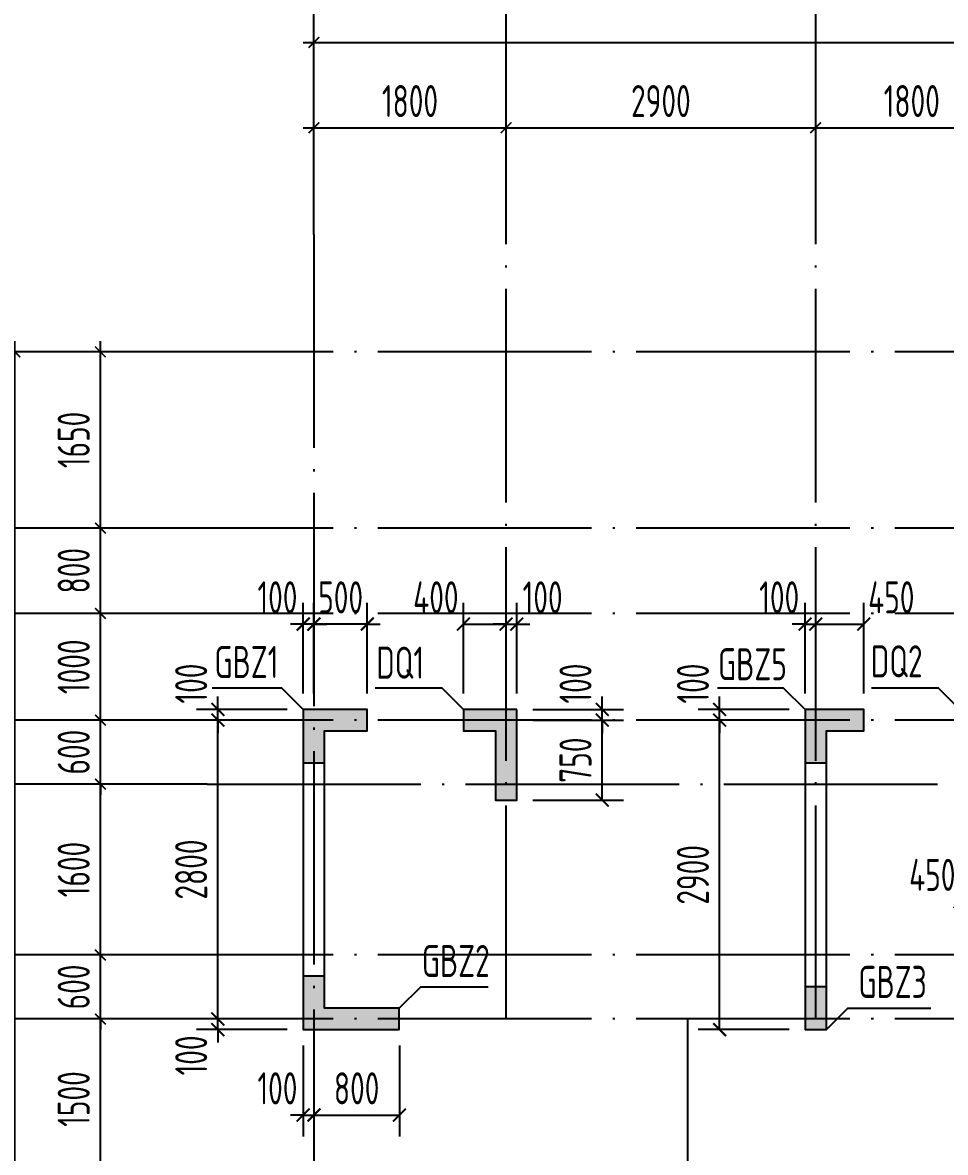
# Model space of a CAD drawing. Extents: x -461650 to 361314, y 245336 to 769729.
# Drawn here: x -128165 to -119521, y 507832 to 518417 of the extents above; entities that cross this region are included whole.
import ezdxf
from ezdxf.enums import TextEntityAlignment as Align

# ---------------------------------------------------------------- set-up
doc = ezdxf.new("R2010")
doc.units = 0
doc.header["$LTSCALE"] = 1000
doc.linetypes.add('DOTE', pattern=[2.42, 2, -0.2, 0.02, -0.2])
doc.layers.get('0').update_dxf_attribs({"linetype": 'CONTINUOUS'})
doc.layers.get('DEFPOINTS').update_dxf_attribs({"linetype": 'CONTINUOUS'})
for name, color, linetype in [('A-AXIS', 1, 'CONTINUOUS'), ('A-DOTE', 10, 'DOTE'), ('S-Q墙实线', 6, 'CONTINUOUS'), ('S-Q墙标注', 3, 'CONTINUOUS'), ('S-X详图填充', 252, 'CONTINUOUS'), ('S-X详图实线', 4, 'CONTINUOUS'), ('S-Y一般标注', 3, 'CONTINUOUS'), ('S-Z柱编号', 6, 'CONTINUOUS')]:
    doc.layers.add(name, color=color, linetype=linetype)
doc.styles.add('TSSD_DIMENSION', font='Tssdeng.shx', dxfattribs={"width": 0.7, "bigfont": 'tssdchn.shx'})
doc.styles.add('TSSD_REIN', font='tssdeng.shx', dxfattribs={"width": 0.7, "height": 300, "bigfont": 'tssdchn.shx'})
doc.styles.add('结构文字', font='zstxt.shx', dxfattribs={"width": 0.7, "bigfont": 'zshz.shx'})
doc.dimstyles.new('STRUCK', dxfattribs={"dimtxt": 400, "dimasz": 121, "dimexe": 200, "dimexo": 150, "dimgap": 115, "dimtad": 1, "dimdec": 0, "dimdsep": 46, "dimtxsty": '结构文字', "dimblk": 'ARCHTICK', "dimcen": 400, "dimclrd": 3, "dimclre": 3, "dimclrt": 7, "dimadec": 0, "dimazin": 0, "dimtfac": 1, "dimtdec": 0, "dimtix": 1, "dimtmove": 2, "dimatfit": 3, "dimldrblk": '_DIMX', "dimfxl": 0, "dimtolj": 1, "dimtzin": 0, "dimarcsym": 0})
doc.dimstyles.new('TSSD_100_100', dxfattribs={"dimtxt": 300, "dimasz": 100, "dimexe": 100, "dimexo": 250, "dimgap": 100, "dimtad": 1, "dimdec": 0, "dimzin": 0, "dimdsep": 46, "dimtxsty": 'TSSD_DIMENSION', "dimblk": 'ARCHTICK', "dimcen": 0, "dimdle": 100, "dimclrt": 7, "dimadec": 0, "dimazin": 0, "dimtfac": 1, "dimtdec": 0, "dimtix": 1, "dimtmove": 2, "dimatfit": 3, "dimldrblk": 'ARCHTICK', "dimfxl": 0, "dimtolj": 1, "dimtzin": 0, "dimarcsym": 0})

# ---------------------------------------------------------------- blocks, each defined once
blk = doc.blocks.new('_ArchTick')
at = {"color": 0, "linetype": 'ByBlock', "const_width": 0.15}
blk.add_lwpolyline([(-0.5, -0.5), (0.5, 0.5)], dxfattribs=at)
blk = doc.blocks.new('*D289')
at = {"layer": 'DEFPOINTS', "color": 0}
for p in [(6400, 19250), (4600, 18250), (6400, 18250)]:
    blk.add_point(p, dxfattribs=at)
at = {"layer": 'S-Y一般标注', "color": 0, "lineweight": -2}
for p, q in [((4600, 18500), (4600, 19350)), ((6400, 18500), (6400, 19350)), ((4500, 19250), (6500, 19250))]:
    blk.add_line(p, q, dxfattribs=at)
at = {"layer": 'S-Y一般标注', "color": 0, "lineweight": -2, "xscale": 100, "yscale": 100, "zscale": 100, "rotation": 180}
blk.add_blockref('_ArchTick', (4600, 19250), dxfattribs=at)
at = {"layer": 'S-Y一般标注', "color": 0, "lineweight": -2, "xscale": 100, "yscale": 100, "zscale": 100}
blk.add_blockref('_ArchTick', (6400, 19250), dxfattribs=at)
at = {"layer": 'S-Y一般标注', "color": 7, "insert": (5500, 19500), "char_height": 300, "attachment_point": 5, "style": 'TSSD_DIMENSION'}
blk.add_mtext('\\A1;1800', dxfattribs=at)
blk = doc.blocks.new('*D290')
at = {"layer": 'DEFPOINTS', "color": 0}
for p in [(9300, 19250), (6400, 18250), (9300, 18250)]:
    blk.add_point(p, dxfattribs=at)
at = {"layer": 'S-Y一般标注', "color": 0, "lineweight": -2}
for p, q in [((6400, 18500), (6400, 19350)), ((9300, 18500), (9300, 19350)), ((6300, 19250), (9400, 19250))]:
    blk.add_line(p, q, dxfattribs=at)
at = {"layer": 'S-Y一般标注', "color": 0, "lineweight": -2, "xscale": 100, "yscale": 100, "zscale": 100, "rotation": 180}
blk.add_blockref('_ArchTick', (6400, 19250), dxfattribs=at)
at = {"layer": 'S-Y一般标注', "color": 0, "lineweight": -2, "xscale": 100, "yscale": 100, "zscale": 100}
blk.add_blockref('_ArchTick', (9300, 19250), dxfattribs=at)
at = {"layer": 'S-Y一般标注', "color": 7, "insert": (7850, 19500), "char_height": 300, "attachment_point": 5, "style": 'TSSD_DIMENSION'}
blk.add_mtext('\\A1;2900', dxfattribs=at)
blk = doc.blocks.new('*D291')
at = {"layer": 'DEFPOINTS', "color": 0}
for p in [(11100, 19250), (9300, 18250), (11100, 18250)]:
    blk.add_point(p, dxfattribs=at)
at = {"layer": 'S-Y一般标注', "color": 0, "lineweight": -2}
for p, q in [((9300, 18500), (9300, 19350)), ((11100, 18500), (11100, 19350)), ((9200, 19250), (11200, 19250))]:
    blk.add_line(p, q, dxfattribs=at)
at = {"layer": 'S-Y一般标注', "color": 0, "lineweight": -2, "xscale": 100, "yscale": 100, "zscale": 100, "rotation": 180}
blk.add_blockref('_ArchTick', (9300, 19250), dxfattribs=at)
at = {"layer": 'S-Y一般标注', "color": 0, "lineweight": -2, "xscale": 100, "yscale": 100, "zscale": 100}
blk.add_blockref('_ArchTick', (11100, 19250), dxfattribs=at)
at = {"layer": 'S-Y一般标注', "color": 7, "insert": (10200, 19500), "char_height": 300, "attachment_point": 5, "style": 'TSSD_DIMENSION'}
blk.add_mtext('\\A1;1800', dxfattribs=at)
blk = doc.blocks.new('*D311')
at = {"layer": 'DEFPOINTS', "color": 0}
for p in [(54600, 20050), (4600, 18250), (54600, 18250)]:
    blk.add_point(p, dxfattribs=at)
at = {"layer": 'S-Y一般标注', "color": 0, "lineweight": -2}
for p, q in [((4600, 18500), (4600, 20150)), ((54600, 18500), (54600, 20150)), ((4500, 20050), (54700, 20050))]:
    blk.add_line(p, q, dxfattribs=at)
at = {"layer": 'S-Y一般标注', "color": 0, "lineweight": -2, "xscale": 100, "yscale": 100, "zscale": 100, "rotation": 180}
blk.add_blockref('_ArchTick', (4600, 20050), dxfattribs=at)
at = {"layer": 'S-Y一般标注', "color": 0, "lineweight": -2, "xscale": 100, "yscale": 100, "zscale": 100}
blk.add_blockref('_ArchTick', (54600, 20050), dxfattribs=at)
at = {"layer": 'S-Y一般标注', "color": 7, "insert": (29600, 20300), "char_height": 300, "attachment_point": 5, "style": 'TSSD_DIMENSION'}
blk.add_mtext('\\A1;50000', dxfattribs=at)
blk = doc.blocks.new('*D313')
at = {"layer": 'DEFPOINTS', "color": 0}
for p in [(2600, 10900), (3600, 10900), (3600, 9400)]:
    blk.add_point(p, dxfattribs=at)
at = {"layer": 'S-Y一般标注', "color": 0, "lineweight": -2}
for p, q in [((2600, 9300), (2600, 11000)), ((3350, 10900), (2500, 10900)), ((3350, 9400), (2500, 9400))]:
    blk.add_line(p, q, dxfattribs=at)
at = {"layer": 'S-Y一般标注', "color": 0, "lineweight": -2, "xscale": 100, "yscale": 100, "zscale": 100}
for p, rotation in [((2600, 10900), 90), ((2600, 9400), 270)]:
    blk.add_blockref('_ArchTick', p, dxfattribs=dict(at, rotation=rotation))
at = {"layer": 'S-Y一般标注', "color": 7, "insert": (2350, 10150), "char_height": 300, "attachment_point": 5, "rotation": 90, "style": 'TSSD_DIMENSION'}
blk.add_mtext('\\A1;1500', dxfattribs=at)
blk = doc.blocks.new('*D314')
at = {"layer": 'DEFPOINTS', "color": 0}
for p in [(2600, 11500), (3600, 11500), (3600, 10900)]:
    blk.add_point(p, dxfattribs=at)
at = {"layer": 'S-Y一般标注', "color": 0, "lineweight": -2}
for p, q in [((2600, 11500), (2600, 11600)), ((3350, 11500), (2500, 11500)), ((2600, 10900), (2600, 11500)), ((3350, 10900), (2500, 10900)), ((2600, 10900), (2600, 10800))]:
    blk.add_line(p, q, dxfattribs=at)
at = {"layer": 'S-Y一般标注', "color": 0, "lineweight": -2, "xscale": 100, "yscale": 100, "zscale": 100}
for p, rotation in [((2600, 11500), 270), ((2600, 10900), 90)]:
    blk.add_blockref('_ArchTick', p, dxfattribs=dict(at, rotation=rotation))
at = {"layer": 'S-Y一般标注', "color": 7, "insert": (2350, 11200), "char_height": 300, "attachment_point": 5, "rotation": 90, "style": 'TSSD_DIMENSION'}
blk.add_mtext('\\A1;600', dxfattribs=at)
blk = doc.blocks.new('*D315')
at = {"layer": 'DEFPOINTS', "color": 0}
for p in [(2600, 13100), (3600, 13100), (3600, 11500)]:
    blk.add_point(p, dxfattribs=at)
at = {"layer": 'S-Y一般标注', "color": 0, "lineweight": -2}
for p, q in [((2600, 11400), (2600, 13200)), ((3350, 13100), (2500, 13100)), ((3350, 11500), (2500, 11500))]:
    blk.add_line(p, q, dxfattribs=at)
at = {"layer": 'S-Y一般标注', "color": 0, "lineweight": -2, "xscale": 100, "yscale": 100, "zscale": 100}
for p, rotation in [((2600, 13100), 90), ((2600, 11500), 270)]:
    blk.add_blockref('_ArchTick', p, dxfattribs=dict(at, rotation=rotation))
at = {"layer": 'S-Y一般标注', "color": 7, "insert": (2350, 12300), "char_height": 300, "attachment_point": 5, "rotation": 90, "style": 'TSSD_DIMENSION'}
blk.add_mtext('\\A1;1600', dxfattribs=at)
blk = doc.blocks.new('*D316')
at = {"layer": 'DEFPOINTS', "color": 0}
for p in [(2600, 13700), (3600, 13700), (3600, 13100)]:
    blk.add_point(p, dxfattribs=at)
at = {"layer": 'S-Y一般标注', "color": 0, "lineweight": -2}
for p, q in [((2600, 13700), (2600, 13800)), ((3350, 13700), (2500, 13700)), ((2600, 13100), (2600, 13700)), ((3350, 13100), (2500, 13100)), ((2600, 13100), (2600, 13000))]:
    blk.add_line(p, q, dxfattribs=at)
at = {"layer": 'S-Y一般标注', "color": 0, "lineweight": -2, "xscale": 100, "yscale": 100, "zscale": 100}
for p, rotation in [((2600, 13700), 270), ((2600, 13100), 90)]:
    blk.add_blockref('_ArchTick', p, dxfattribs=dict(at, rotation=rotation))
at = {"layer": 'S-Y一般标注', "color": 7, "insert": (2350, 13400), "char_height": 300, "attachment_point": 5, "rotation": 90, "style": 'TSSD_DIMENSION'}
blk.add_mtext('\\A1;600', dxfattribs=at)
blk = doc.blocks.new('*D317')
at = {"layer": 'DEFPOINTS', "color": 0}
for p in [(2600, 14700), (3600, 14700), (3600, 13700)]:
    blk.add_point(p, dxfattribs=at)
at = {"layer": 'S-Y一般标注', "color": 0, "lineweight": -2}
for p, q in [((2600, 13600), (2600, 14800)), ((3350, 14700), (2500, 14700)), ((3350, 13700), (2500, 13700))]:
    blk.add_line(p, q, dxfattribs=at)
at = {"layer": 'S-Y一般标注', "color": 0, "lineweight": -2, "xscale": 100, "yscale": 100, "zscale": 100}
for p, rotation in [((2600, 14700), 90), ((2600, 13700), 270)]:
    blk.add_blockref('_ArchTick', p, dxfattribs=dict(at, rotation=rotation))
at = {"layer": 'S-Y一般标注', "color": 7, "insert": (2350, 14200), "char_height": 300, "attachment_point": 5, "rotation": 90, "style": 'TSSD_DIMENSION'}
blk.add_mtext('\\A1;1000', dxfattribs=at)
blk = doc.blocks.new('*D318')
at = {"layer": 'DEFPOINTS', "color": 0}
for p in [(1800, 17150), (3600, 17150), (3600, 4600)]:
    blk.add_point(p, dxfattribs=at)
at = {"layer": 'S-Y一般标注', "color": 0, "lineweight": -2}
for p, q in [((3350, 17150), (1700, 17150)), ((1800, 4500), (1800, 17250)), ((3350, 4600), (1700, 4600))]:
    blk.add_line(p, q, dxfattribs=at)
at = {"layer": 'S-Y一般标注', "color": 0, "lineweight": -2, "xscale": 100, "yscale": 100, "zscale": 100}
for p, rotation in [((1800, 17150), 90), ((1800, 4600), 270)]:
    blk.add_blockref('_ArchTick', p, dxfattribs=dict(at, rotation=rotation))
at = {"layer": 'S-Y一般标注', "color": 7, "insert": (1550, 10875), "char_height": 300, "attachment_point": 5, "rotation": 90, "style": 'TSSD_DIMENSION'}
blk.add_mtext('\\A1;12550', dxfattribs=at)
blk = doc.blocks.new('*D319')
at = {"layer": 'DEFPOINTS', "color": 0}
for p in [(2600, 15500), (3600, 15500), (3600, 14700)]:
    blk.add_point(p, dxfattribs=at)
at = {"layer": 'S-Y一般标注', "color": 0, "lineweight": -2}
for p, q in [((2600, 14600), (2600, 15600)), ((3350, 15500), (2500, 15500)), ((3350, 14700), (2500, 14700))]:
    blk.add_line(p, q, dxfattribs=at)
at = {"layer": 'S-Y一般标注', "color": 0, "lineweight": -2, "xscale": 100, "yscale": 100, "zscale": 100}
for p, rotation in [((2600, 15500), 90), ((2600, 14700), 270)]:
    blk.add_blockref('_ArchTick', p, dxfattribs=dict(at, rotation=rotation))
at = {"layer": 'S-Y一般标注', "color": 7, "insert": (2350, 15100), "char_height": 300, "attachment_point": 5, "rotation": 90, "style": 'TSSD_DIMENSION'}
blk.add_mtext('\\A1;800', dxfattribs=at)
blk = doc.blocks.new('*D350')
at = {"layer": 'DEFPOINTS', "color": 0}
for p in [(2600, 17150), (3600, 17150), (3600, 15500)]:
    blk.add_point(p, dxfattribs=at)
at = {"layer": 'S-Y一般标注', "color": 0, "lineweight": -2}
for p, q in [((3350, 17150), (2500, 17150)), ((2600, 15400), (2600, 17250)), ((3350, 15500), (2500, 15500))]:
    blk.add_line(p, q, dxfattribs=at)
at = {"layer": 'S-Y一般标注', "color": 0, "lineweight": -2, "xscale": 100, "yscale": 100, "zscale": 100}
for p, rotation in [((2600, 17150), 90), ((2600, 15500), 270)]:
    blk.add_blockref('_ArchTick', p, dxfattribs=dict(at, rotation=rotation))
at = {"layer": 'S-Y一般标注', "color": 7, "insert": (2350, 16325), "char_height": 300, "attachment_point": 5, "rotation": 90, "style": 'TSSD_DIMENSION'}
blk.add_mtext('\\A1;1650', dxfattribs=at)
blk = doc.blocks.new('*D2534')
at = {"layer": 'DEFPOINTS', "color": 0}
for p in [(-126336, 509082), (-125536, 509082), (-125536, 508982)]:
    blk.add_point(p, dxfattribs=at)
at = {"layer": 'S-Q墙标注', "color": 3, "lineweight": -2}
for p, q in [((-126336, 509082), (-126336, 509203)), ((-125686, 509082), (-126536, 509082)), ((-126336, 508982), (-126336, 509082)), ((-125686, 508982), (-126536, 508982)), ((-126336, 508982), (-126336, 508861))]:
    blk.add_line(p, q, dxfattribs=at)
at = {"layer": 'S-Q墙标注', "color": 3, "lineweight": -2, "xscale": 121, "yscale": 121, "zscale": 121}
for p, rotation in [((-126336, 509082), 270), ((-126336, 508982), 90)]:
    blk.add_blockref('_ArchTick', p, dxfattribs=dict(at, rotation=rotation))
at = {"layer": 'S-Q墙标注', "color": 7, "insert": (-126586, 508740), "char_height": 300, "attachment_point": 5, "rotation": 90, "style": 'TSSD_REIN'}
blk.add_mtext('\\A1;100', dxfattribs=at)
blk = doc.blocks.new('_DIMX')
blk.add_line((-150, 0), (150, 0))
at = {"const_width": 50}
blk.add_lwpolyline([(-70, -70), (70, 70)], dxfattribs=at)
blk = doc.blocks.new('*D2535')
at = {"layer": 'DEFPOINTS', "color": 0}
for p in [(-126336, 511882), (-125536, 511882), (-125536, 509082)]:
    blk.add_point(p, dxfattribs=at)
at = {"layer": 'S-Q墙标注', "color": 3, "lineweight": -2}
for p, q in [((-125686, 511882), (-126536, 511882)), ((-126336, 509082), (-126336, 511882)), ((-125686, 509082), (-126536, 509082))]:
    blk.add_line(p, q, dxfattribs=at)
at = {"layer": 'S-Q墙标注', "color": 3, "lineweight": -2, "xscale": 121, "yscale": 121, "zscale": 121}
for p, rotation in [((-126336, 511882), 90), ((-126336, 509082), 270)]:
    blk.add_blockref('_ArchTick', p, dxfattribs=dict(at, rotation=rotation))
at = {"layer": 'S-Q墙标注', "color": 7, "insert": (-126586, 510482), "char_height": 300, "attachment_point": 5, "rotation": 90, "style": 'TSSD_REIN'}
blk.add_mtext('\\A1;2800', dxfattribs=at)
blk = doc.blocks.new('*D2536')
at = {"layer": 'DEFPOINTS', "color": 0}
for p in [(-126336, 511982), (-125536, 511982), (-125536, 511882)]:
    blk.add_point(p, dxfattribs=at)
at = {"layer": 'S-Q墙标注', "color": 3, "lineweight": -2}
for p, q in [((-126336, 511982), (-126336, 512103)), ((-125686, 511982), (-126536, 511982)), ((-126336, 511882), (-126336, 511982)), ((-125686, 511882), (-126536, 511882)), ((-126336, 511882), (-126336, 511761))]:
    blk.add_line(p, q, dxfattribs=at)
at = {"layer": 'S-Q墙标注', "color": 3, "lineweight": -2, "xscale": 121, "yscale": 121, "zscale": 121}
for p, rotation in [((-126336, 511982), 270), ((-126336, 511882), 90)]:
    blk.add_blockref('_ArchTick', p, dxfattribs=dict(at, rotation=rotation))
at = {"layer": 'S-Q墙标注', "color": 7, "insert": (-126586, 512224), "char_height": 300, "attachment_point": 5, "rotation": 90, "style": 'TSSD_REIN'}
blk.add_mtext('\\A1;100', dxfattribs=at)
blk = doc.blocks.new('*D2537')
at = {"layer": 'DEFPOINTS', "color": 0}
for p in [(-125536, 508982), (-125436, 508982), (-125436, 508182)]:
    blk.add_point(p, dxfattribs=at)
at = {"layer": 'S-Q墙标注', "color": 3, "lineweight": -2}
for p, q in [((-125536, 508832), (-125536, 507982)), ((-125436, 508832), (-125436, 507982)), ((-125536, 508182), (-125657, 508182)), ((-125536, 508182), (-125436, 508182)), ((-125436, 508182), (-125315, 508182))]:
    blk.add_line(p, q, dxfattribs=at)
at = {"layer": 'S-Q墙标注', "color": 3, "lineweight": -2, "xscale": 121, "yscale": 121, "zscale": 121}
blk.add_blockref('_ArchTick', (-125536, 508182), dxfattribs=at)
at = {"layer": 'S-Q墙标注', "color": 3, "lineweight": -2, "xscale": 121, "yscale": 121, "zscale": 121, "rotation": 180}
blk.add_blockref('_ArchTick', (-125436, 508182), dxfattribs=at)
at = {"layer": 'S-Q墙标注', "color": 7, "insert": (-125778, 508432), "char_height": 300, "attachment_point": 5, "style": 'TSSD_REIN'}
blk.add_mtext('\\A1;100', dxfattribs=at)
blk = doc.blocks.new('*D2538')
at = {"layer": 'DEFPOINTS', "color": 0}
for p in [(-125436, 508982), (-124636, 508982), (-124636, 508182)]:
    blk.add_point(p, dxfattribs=at)
at = {"layer": 'S-Q墙标注', "color": 3, "lineweight": -2}
for p, q in [((-125436, 508832), (-125436, 507982)), ((-124636, 508832), (-124636, 507982)), ((-125436, 508182), (-124636, 508182))]:
    blk.add_line(p, q, dxfattribs=at)
at = {"layer": 'S-Q墙标注', "color": 3, "lineweight": -2, "xscale": 121, "yscale": 121, "zscale": 121, "rotation": 180}
blk.add_blockref('_ArchTick', (-125436, 508182), dxfattribs=at)
at = {"layer": 'S-Q墙标注', "color": 3, "lineweight": -2, "xscale": 121, "yscale": 121, "zscale": 121}
blk.add_blockref('_ArchTick', (-124636, 508182), dxfattribs=at)
at = {"layer": 'S-Q墙标注', "color": 7, "insert": (-125036, 508432), "char_height": 300, "attachment_point": 5, "style": 'TSSD_REIN'}
blk.add_mtext('\\A1;800', dxfattribs=at)
blk = doc.blocks.new('*D2541')
at = {"layer": 'DEFPOINTS', "color": 0}
for p in [(-125436, 512782), (-125436, 511982), (-124936, 511982)]:
    blk.add_point(p, dxfattribs=at)
at = {"layer": 'S-Q墙标注', "color": 3, "lineweight": -2}
for p, q in [((-125436, 512132), (-125436, 512982)), ((-124936, 512132), (-124936, 512982)), ((-125436, 512782), (-125557, 512782)), ((-124936, 512782), (-125436, 512782)), ((-124936, 512782), (-124815, 512782))]:
    blk.add_line(p, q, dxfattribs=at)
at = {"layer": 'S-Q墙标注', "color": 3, "lineweight": -2, "xscale": 121, "yscale": 121, "zscale": 121}
blk.add_blockref('_ArchTick', (-125436, 512782), dxfattribs=at)
at = {"layer": 'S-Q墙标注', "color": 3, "lineweight": -2, "xscale": 121, "yscale": 121, "zscale": 121, "rotation": 180}
blk.add_blockref('_ArchTick', (-124936, 512782), dxfattribs=at)
at = {"layer": 'S-Q墙标注', "color": 7, "insert": (-125186, 513032), "char_height": 300, "attachment_point": 5, "style": 'TSSD_REIN'}
blk.add_mtext('\\A1;500', dxfattribs=at)
blk = doc.blocks.new('*D2542')
at = {"layer": 'DEFPOINTS', "color": 0}
for p in [(-125536, 512782), (-125536, 511982), (-125436, 511982)]:
    blk.add_point(p, dxfattribs=at)
at = {"layer": 'S-Q墙标注', "color": 3, "lineweight": -2}
for p, q in [((-125536, 512132), (-125536, 512982)), ((-125436, 512132), (-125436, 512982)), ((-125536, 512782), (-125657, 512782)), ((-125436, 512782), (-125536, 512782)), ((-125436, 512782), (-125315, 512782))]:
    blk.add_line(p, q, dxfattribs=at)
at = {"layer": 'S-Q墙标注', "color": 3, "lineweight": -2, "xscale": 121, "yscale": 121, "zscale": 121}
blk.add_blockref('_ArchTick', (-125536, 512782), dxfattribs=at)
at = {"layer": 'S-Q墙标注', "color": 3, "lineweight": -2, "xscale": 121, "yscale": 121, "zscale": 121, "rotation": 180}
blk.add_blockref('_ArchTick', (-125436, 512782), dxfattribs=at)
at = {"layer": 'S-Q墙标注', "color": 7, "insert": (-125778, 513032), "char_height": 300, "attachment_point": 5, "style": 'TSSD_REIN'}
blk.add_mtext('\\A1;100', dxfattribs=at)
blk = doc.blocks.new('*D2553')
at = {"layer": 'DEFPOINTS', "color": 0}
for p in [(-123536, 511882), (-122736, 511882), (-123536, 511132)]:
    blk.add_point(p, dxfattribs=at)
at = {"layer": 'S-Q墙标注', "color": 3, "lineweight": -2}
for p, q in [((-123386, 511882), (-122536, 511882)), ((-122736, 511132), (-122736, 511882)), ((-123386, 511132), (-122536, 511132))]:
    blk.add_line(p, q, dxfattribs=at)
at = {"layer": 'S-Q墙标注', "color": 3, "lineweight": -2, "xscale": 121, "yscale": 121, "zscale": 121}
for p, rotation in [((-122736, 511882), 90), ((-122736, 511132), 270)]:
    blk.add_blockref('_ArchTick', p, dxfattribs=dict(at, rotation=rotation))
at = {"layer": 'S-Q墙标注', "color": 7, "insert": (-122986, 511507), "char_height": 300, "attachment_point": 5, "rotation": 90, "style": 'TSSD_REIN'}
blk.add_mtext('\\A1;750', dxfattribs=at)
blk = doc.blocks.new('*D2554')
at = {"layer": 'DEFPOINTS', "color": 0}
for p in [(-123536, 511982), (-122736, 511982), (-123536, 511882)]:
    blk.add_point(p, dxfattribs=at)
at = {"layer": 'S-Q墙标注', "color": 3, "lineweight": -2}
for p, q in [((-122736, 511982), (-122736, 512103)), ((-123386, 511982), (-122536, 511982)), ((-122736, 511882), (-122736, 511982)), ((-123386, 511882), (-122536, 511882)), ((-122736, 511882), (-122736, 511761))]:
    blk.add_line(p, q, dxfattribs=at)
at = {"layer": 'S-Q墙标注', "color": 3, "lineweight": -2, "xscale": 121, "yscale": 121, "zscale": 121}
for p, rotation in [((-122736, 511982), 270), ((-122736, 511882), 90)]:
    blk.add_blockref('_ArchTick', p, dxfattribs=dict(at, rotation=rotation))
at = {"layer": 'S-Q墙标注', "color": 7, "insert": (-122986, 512224), "char_height": 300, "attachment_point": 5, "rotation": 90, "style": 'TSSD_REIN'}
blk.add_mtext('\\A1;100', dxfattribs=at)
blk = doc.blocks.new('*D2555')
at = {"layer": 'DEFPOINTS', "color": 0}
for p in [(-123636, 512782), (-124036, 511982), (-123636, 511982)]:
    blk.add_point(p, dxfattribs=at)
at = {"layer": 'S-Q墙标注', "color": 3, "lineweight": -2}
for p, q in [((-124036, 512132), (-124036, 512982)), ((-123636, 512132), (-123636, 512982)), ((-124036, 512782), (-123636, 512782))]:
    blk.add_line(p, q, dxfattribs=at)
at = {"layer": 'S-Q墙标注', "color": 3, "lineweight": -2, "xscale": 121, "yscale": 121, "zscale": 121, "rotation": 180}
blk.add_blockref('_ArchTick', (-124036, 512782), dxfattribs=at)
at = {"layer": 'S-Q墙标注', "color": 3, "lineweight": -2, "xscale": 121, "yscale": 121, "zscale": 121}
blk.add_blockref('_ArchTick', (-123636, 512782), dxfattribs=at)
at = {"layer": 'S-Q墙标注', "color": 7, "insert": (-124294, 513032), "char_height": 300, "attachment_point": 5, "style": 'TSSD_REIN'}
blk.add_mtext('\\A1;400', dxfattribs=at)
blk = doc.blocks.new('*D2556')
at = {"layer": 'DEFPOINTS', "color": 0}
for p in [(-123536, 512782), (-123636, 511982), (-123536, 511982)]:
    blk.add_point(p, dxfattribs=at)
at = {"layer": 'S-Q墙标注', "color": 3, "lineweight": -2}
for p, q in [((-123636, 512132), (-123636, 512982)), ((-123536, 512132), (-123536, 512982)), ((-123636, 512782), (-123757, 512782)), ((-123636, 512782), (-123536, 512782)), ((-123536, 512782), (-123415, 512782))]:
    blk.add_line(p, q, dxfattribs=at)
at = {"layer": 'S-Q墙标注', "color": 3, "lineweight": -2, "xscale": 121, "yscale": 121, "zscale": 121}
blk.add_blockref('_ArchTick', (-123636, 512782), dxfattribs=at)
at = {"layer": 'S-Q墙标注', "color": 3, "lineweight": -2, "xscale": 121, "yscale": 121, "zscale": 121, "rotation": 180}
blk.add_blockref('_ArchTick', (-123536, 512782), dxfattribs=at)
at = {"layer": 'S-Q墙标注', "color": 7, "insert": (-123294, 513032), "char_height": 300, "attachment_point": 5, "style": 'TSSD_REIN'}
blk.add_mtext('\\A1;100', dxfattribs=at)
blk = doc.blocks.new('*D2557')
at = {"layer": 'DEFPOINTS', "color": 0}
for p in [(-121636, 511882), (-120836, 511882), (-120836, 508982)]:
    blk.add_point(p, dxfattribs=at)
at = {"layer": 'S-Q墙标注', "color": 3, "lineweight": -2}
for p, q in [((-120986, 511882), (-121836, 511882)), ((-121636, 508982), (-121636, 511882)), ((-120986, 508982), (-121836, 508982))]:
    blk.add_line(p, q, dxfattribs=at)
at = {"layer": 'S-Q墙标注', "color": 3, "lineweight": -2, "xscale": 121, "yscale": 121, "zscale": 121}
for p, rotation in [((-121636, 511882), 90), ((-121636, 508982), 270)]:
    blk.add_blockref('_ArchTick', p, dxfattribs=dict(at, rotation=rotation))
at = {"layer": 'S-Q墙标注', "color": 7, "insert": (-121886, 510432), "char_height": 300, "attachment_point": 5, "rotation": 90, "style": 'TSSD_REIN'}
blk.add_mtext('\\A1;2900', dxfattribs=at)
blk = doc.blocks.new('*D2558')
at = {"layer": 'DEFPOINTS', "color": 0}
for p in [(-121636, 511982), (-120836, 511982), (-120836, 511882)]:
    blk.add_point(p, dxfattribs=at)
at = {"layer": 'S-Q墙标注', "color": 3, "lineweight": -2}
for p, q in [((-121636, 511982), (-121636, 512103)), ((-120986, 511982), (-121836, 511982)), ((-121636, 511882), (-121636, 511982)), ((-120986, 511882), (-121836, 511882)), ((-121636, 511882), (-121636, 511761))]:
    blk.add_line(p, q, dxfattribs=at)
at = {"layer": 'S-Q墙标注', "color": 3, "lineweight": -2, "xscale": 121, "yscale": 121, "zscale": 121}
for p, rotation in [((-121636, 511982), 270), ((-121636, 511882), 90)]:
    blk.add_blockref('_ArchTick', p, dxfattribs=dict(at, rotation=rotation))
at = {"layer": 'S-Q墙标注', "color": 7, "insert": (-121886, 512224), "char_height": 300, "attachment_point": 5, "rotation": 90, "style": 'TSSD_REIN'}
blk.add_mtext('\\A1;100', dxfattribs=at)
blk = doc.blocks.new('*D2559')
at = {"layer": 'DEFPOINTS', "color": 0}
for p in [(-120736, 512782), (-120836, 511982), (-120736, 511982)]:
    blk.add_point(p, dxfattribs=at)
at = {"layer": 'S-Q墙标注', "color": 3, "lineweight": -2}
for p, q in [((-120836, 512132), (-120836, 512982)), ((-120736, 512132), (-120736, 512982)), ((-120836, 512782), (-120957, 512782)), ((-120836, 512782), (-120736, 512782)), ((-120736, 512782), (-120615, 512782))]:
    blk.add_line(p, q, dxfattribs=at)
at = {"layer": 'S-Q墙标注', "color": 3, "lineweight": -2, "xscale": 121, "yscale": 121, "zscale": 121}
blk.add_blockref('_ArchTick', (-120836, 512782), dxfattribs=at)
at = {"layer": 'S-Q墙标注', "color": 3, "lineweight": -2, "xscale": 121, "yscale": 121, "zscale": 121, "rotation": 180}
blk.add_blockref('_ArchTick', (-120736, 512782), dxfattribs=at)
at = {"layer": 'S-Q墙标注', "color": 7, "insert": (-121078, 513032), "char_height": 300, "attachment_point": 5, "style": 'TSSD_REIN'}
blk.add_mtext('\\A1;100', dxfattribs=at)
blk = doc.blocks.new('*D2560')
at = {"layer": 'DEFPOINTS', "color": 0}
for p in [(-120286, 512782), (-120736, 511982), (-120286, 511982)]:
    blk.add_point(p, dxfattribs=at)
at = {"layer": 'S-Q墙标注', "color": 3, "lineweight": -2}
for p, q in [((-120736, 512132), (-120736, 512982)), ((-120286, 512132), (-120286, 512982)), ((-120736, 512782), (-120286, 512782))]:
    blk.add_line(p, q, dxfattribs=at)
at = {"layer": 'S-Q墙标注', "color": 3, "lineweight": -2, "xscale": 121, "yscale": 121, "zscale": 121, "rotation": 180}
blk.add_blockref('_ArchTick', (-120736, 512782), dxfattribs=at)
at = {"layer": 'S-Q墙标注', "color": 3, "lineweight": -2, "xscale": 121, "yscale": 121, "zscale": 121}
blk.add_blockref('_ArchTick', (-120286, 512782), dxfattribs=at)
at = {"layer": 'S-Q墙标注', "color": 7, "insert": (-120028, 513032), "char_height": 300, "attachment_point": 5, "style": 'TSSD_REIN'}
blk.add_mtext('\\A1;450', dxfattribs=at)
blk = doc.blocks.new('*D2563')
at = {"layer": 'DEFPOINTS', "color": 0}
for p in [(-119386, 510982), (-118936, 510982), (-118936, 510182)]:
    blk.add_point(p, dxfattribs=at)
at = {"layer": 'S-Q墙标注', "color": 3, "lineweight": -2}
for p, q in [((-119386, 510832), (-119386, 509982)), ((-118936, 510832), (-118936, 509982)), ((-119386, 510182), (-118936, 510182))]:
    blk.add_line(p, q, dxfattribs=at)
at = {"layer": 'S-Q墙标注', "color": 3, "lineweight": -2, "xscale": 121, "yscale": 121, "zscale": 121, "rotation": 180}
blk.add_blockref('_ArchTick', (-119386, 510182), dxfattribs=at)
at = {"layer": 'S-Q墙标注', "color": 3, "lineweight": -2, "xscale": 121, "yscale": 121, "zscale": 121}
blk.add_blockref('_ArchTick', (-118936, 510182), dxfattribs=at)
at = {"layer": 'S-Q墙标注', "color": 7, "insert": (-119644, 510432), "char_height": 300, "attachment_point": 5, "style": 'TSSD_REIN'}
blk.add_mtext('\\A1;450', dxfattribs=at)
blk = doc.blocks.new('20210726.16395156')
at = {"layer": 'A-AXIS'}
for p, q in [((4600, 18249.9), (4600, 21049.9)), ((6400, 18249.9), (6400, 21049.9)), ((9300, 18249.9), (9300, 21049.9)), ((3600, 17150), (800, 17150)), ((3600, 15500), (800, 15500)), ((3600, 14700), (800, 14700)), ((3600, 13700), (800, 13700)), ((3600, 13100.3), (800, 13100.3)), ((3600, 11500), (800, 11500)), ((3600, 10900), (800, 10900))]:
    blk.add_line(p, q, dxfattribs=at)
at = {"layer": 'A-DOTE'}
for p, q in [((4600, 18249.9), (4600, 3600)), ((6400, 10900), (6400, 18249.9)), ((9300, 10900), (9300, 18249.9)), ((55600, 17150), (3600, 17150)), ((55600, 15500), (3600, 15500)), ((55600, 14700), (3600, 14700)), ((55600, 13700), (3600, 13700)), ((3600, 13100.3), (55600, 13100.3)), ((55600, 11500), (3600, 11500)), ((55600, 10900), (3600, 10900)), ((8100, 10900), (8100, 3600))]:
    blk.add_line(p, q, dxfattribs=at)
at = {"layer": 'S-Y一般标注'}
for base, p1, p2, picture, middle in [((54600, 20049.9), (4600, 18249.9), (54600, 18249.9), '*D311', (29600, 20299.9)), ((6400, 19249.9), (4600, 18249.9), (6400, 18249.9), '*D289', (5500, 19499.9)), ((9300, 19249.9), (6400, 18249.9), (9300, 18249.9), '*D290', (7850, 19499.9)), ((11100, 19249.9), (9300, 18249.9), (11100, 18249.9), '*D291', (10200, 19499.9))]:
    dim = blk.add_linear_dim(base=base, p1=p1, p2=p2, dimstyle='TSSD_100_100', dxfattribs=at)
    dim.commit()
    dim.dimension.update_dxf_attribs({"geometry": picture, "text_midpoint": middle})
for base, p1, p2, picture, middle in [((1800, 17150), (3600, 4600), (3600, 17150), '*D318', (1550, 10875)), ((2600, 17150), (3600, 15500), (3600, 17150), '*D350', (2350, 16325)), ((2600, 15500), (3600, 14700), (3600, 15500), '*D319', (2350, 15100)), ((2600, 14700), (3600, 13700), (3600, 14700), '*D317', (2350, 14200)), ((2600, 13700), (3600, 13100.3), (3600, 13700), '*D316', (2350, 13400.2)), ((2600, 13100.3), (3600, 11500), (3600, 13100.3), '*D315', (2350, 12300.2)), ((2600, 11500), (3600, 10900), (3600, 11500), '*D314', (2350, 11200)), ((2600, 10900), (3600, 9400), (3600, 10900), '*D313', (2350, 10150))]:
    dim = blk.add_linear_dim(base=base, p1=p1, p2=p2, angle=90, dimstyle='TSSD_100_100', dxfattribs=at)
    dim.commit()
    dim.dimension.update_dxf_attribs({"geometry": picture, "text_midpoint": middle})

msp = doc.modelspace()

# ---------------------------------------------------------------- hatches: boundary and pattern name
at = {"layer": 'S-X详图填充'}
h = msp.add_hatch(color=256, dxfattribs=at)
h.dxf.hatch_style = 1
h.paths.add_polyline_path([(-125536.28, 511481.79), (-125336.28, 511481.79), (-125336.28, 511781.79), (-124936.28, 511781.79), (-124936.28, 511981.79), (-125536.28, 511981.79)])
h = msp.add_hatch(color=256, dxfattribs=at)
h.dxf.hatch_style = 1
h.paths.add_polyline_path([(-123536.27, 511981.79), (-124036.18, 511981.79), (-124036.18, 511781.79), (-123736.27, 511781.79), (-123736.27, 511131.82), (-123536.27, 511131.82)])
h = msp.add_hatch(color=256, dxfattribs=at)
h.dxf.hatch_style = 1
h.paths.add_polyline_path([(-120836.27, 511481.79), (-120636.27, 511481.79), (-120636.27, 511781.79), (-120286.27, 511781.79), (-120286.27, 511981.79), (-120836.27, 511981.79)])
h = msp.add_hatch(color=256, dxfattribs=at)
h.dxf.hatch_style = 1
h.paths.add_polyline_path([(-125336.28, 509481.79), (-125536.28, 509481.79), (-125536.28, 508981.79), (-124636.28, 508981.79), (-124636.28, 509181.79), (-125336.28, 509181.79)])
h = msp.add_hatch(color=256, dxfattribs=at)
h.dxf.hatch_style = 1
h.paths.add_polyline_path([(-120636.27, 509381.79), (-120836.27, 509381.79), (-120836.27, 508981.79), (-120636.27, 508981.79)])

# ---------------------------------------------------------------- linework, layer by layer
at = {"layer": 'S-Q墙实线'}
for points in [[(-125336.28, 511781.79), (-124936.28, 511781.79), (-124936.28, 511981.79), (-125536.28, 511981.79), (-125536.28, 508981.79), (-124636.28, 508981.79), (-124636.28, 509181.79), (-125336.28, 509181.79)], [(-123536.27, 511981.79), (-124036.18, 511981.79), (-124036.18, 511781.79), (-123736.27, 511781.79), (-123736.27, 511131.82), (-123536.27, 511131.82)], [(-120636.27, 511781.79), (-120286.27, 511781.79), (-120286.27, 511981.79), (-120836.27, 511981.79), (-120836.27, 508981.79), (-120636.27, 508981.79)]]:
    msp.add_lwpolyline(points, close=True, dxfattribs=at)
at = {"layer": 'S-X详图实线'}
for points in [[(-125536.28, 511481.79), (-125336.28, 511481.79), (-125336.28, 511781.79), (-124936.28, 511781.79), (-124936.28, 511981.79), (-125536.28, 511981.79), (-125536.28, 511481.79)], [(-123536.27, 511981.79), (-124036.18, 511981.79), (-124036.18, 511781.79), (-123736.27, 511781.79), (-123736.27, 511131.82), (-123536.27, 511131.82), (-123536.27, 511981.79)], [(-120836.27, 511481.79), (-120636.27, 511481.79), (-120636.27, 511781.79), (-120286.27, 511781.79), (-120286.27, 511981.79), (-120836.27, 511981.79), (-120836.27, 511481.79)], [(-125336.28, 509481.79), (-125536.28, 509481.79), (-125536.28, 508981.79), (-124636.28, 508981.79), (-124636.28, 509181.79), (-125336.28, 509181.79), (-125336.28, 509481.79)], [(-120636.27, 509381.79), (-120836.27, 509381.79), (-120836.27, 508981.79), (-120636.27, 508981.79), (-120636.27, 509381.79)]]:
    msp.add_lwpolyline(points, close=True, dxfattribs=at)
at = {"layer": 'S-Z柱编号', "color": 7}
for points in [[(-125536.28, 511981.79), (-125736.28, 512181.79), (-126387.86, 512181.79)], [(-124036.18, 511981.79), (-124236.18, 512181.79), (-124863.66, 512181.79)], [(-120836.27, 511981.79), (-121036.27, 512181.79), (-121656.35, 512181.79)], [(-119386.19, 511981.79), (-119586.19, 512181.79), (-120214.61, 512181.79)], [(-124636.28, 509181.79), (-124436.28, 509381.79), (-123803.2, 509381.79)], [(-120636.27, 508981.79), (-120436.27, 509181.79), (-119656.36, 509181.79)]]:
    msp.add_lwpolyline(points, dxfattribs=at)

# ---------------------------------------------------------------- block references
at = {"layer": 'A-DOTE'}
msp.add_blockref('20210726.16395156', (-130036.28, 498181.75), dxfattribs=at)

# ---------------------------------------------------------------- texts
at = {"layer": 'S-Z柱编号', "color": 7, "style": 'TSSD_REIN', "width": 0.7}
for s, p in [('GBZ1', (-126368.05, 512186.27)), ('DQ1', (-124851.9, 512180.07)), ('GBZ5', (-121650.95, 512165.49)), ('DQ2', (-120219.45, 512192.59)), ('GBZ2', (-124425.39, 509385.3)), ('GBZ3', (-120336.27, 509188.97))]:
    msp.add_text(s, height=300, dxfattribs=at).set_placement(p, align=Align.BOTTOM_LEFT)

# ---------------------------------------------------------------- dimensions: what is measured, and where the dimension line sits
at = {"layer": 'S-Q墙标注'}
for base, p1, p2, angle, picture, middle in [((-125536.29, 512781.79), (-125436.28, 511981.79), (-125536.29, 511981.79), 180, '*D2542', (-125778.21, 513031.79)), ((-126336.28, 511981.79), (-125536.28, 511881.79), (-125536.28, 511981.79), 90, '*D2536', (-126586.28, 512223.72)), ((-122736.27, 511981.79), (-123536.27, 511881.79), (-123536.27, 511981.79), 90, '*D2554', (-122986.27, 512223.72)), ((-121636.27, 511981.79), (-120836.27, 511881.79), (-120836.27, 511981.79), 90, '*D2558', (-121886.27, 512223.72)), ((-126336.28, 509081.79), (-125536.28, 508981.79), (-125536.28, 509081.79), 90, '*D2534', (-126586.28, 508739.87))]:
    dim = msp.add_linear_dim(base=base, p1=p1, p2=p2, angle=angle, dimstyle='STRUCK', override={"dimtxt": 300, "dimgap": 100, "dimtxsty": 'TSSD_REIN'}, dxfattribs=at)
    dim.commit()
    dim.dimension.update_dxf_attribs({"geometry": picture, "text_midpoint": middle, "dimtype": 160})
for base, p1, p2, angle, picture, middle in [((-125436.28, 512781.79), (-124936.28, 511981.79), (-125436.28, 511981.79), 180, '*D2541', (-125186.28, 513031.79)), ((-126336.28, 511881.79), (-125536.28, 509081.79), (-125536.28, 511881.79), 90, '*D2535', (-126586.28, 510481.79)), ((-122736.27, 511881.79), (-123536.27, 511131.82), (-123536.27, 511881.79), 90, '*D2553', (-122986.27, 511506.81)), ((-121636.27, 511881.79), (-120836.27, 508981.79), (-120836.27, 511881.79), 90, '*D2557', (-121886.27, 510431.79))]:
    dim = msp.add_linear_dim(base=base, p1=p1, p2=p2, angle=angle, dimstyle='STRUCK', override={"dimtxt": 300, "dimgap": 100, "dimtxsty": 'TSSD_REIN'}, dxfattribs=at)
    dim.commit()
    dim.dimension.update_dxf_attribs({"geometry": picture, "text_midpoint": middle})
for base, p1, p2, picture, middle in [((-123636.28, 512781.79), (-124036.18, 511981.79), (-123636.28, 511981.79), '*D2555', (-124294.26, 513031.79)), ((-123536.27, 512781.79), (-123636.28, 511981.79), (-123536.27, 511981.79), '*D2556', (-123294.35, 513031.79)), ((-120736.28, 512781.79), (-120836.27, 511981.79), (-120736.28, 511981.79), '*D2559', (-121078.19, 513031.79)), ((-120286.27, 512781.79), (-120736.28, 511981.79), (-120286.27, 511981.79), '*D2560', (-120028.19, 513031.79)), ((-118936.28, 510181.79), (-119386.19, 510981.79), (-118936.28, 510981.79), '*D2563', (-119644.27, 510431.79)), ((-125436.28, 508181.79), (-125536.28, 508981.79), (-125436.28, 508981.79), '*D2537', (-125778.2, 508431.79))]:
    dim = msp.add_linear_dim(base=base, p1=p1, p2=p2, dimstyle='STRUCK', override={"dimtxt": 300, "dimgap": 100, "dimtxsty": 'TSSD_REIN'}, dxfattribs=at)
    dim.commit()
    dim.dimension.update_dxf_attribs({"geometry": picture, "text_midpoint": middle, "dimtype": 160})
dim = msp.add_linear_dim(base=(-124636.28, 508181.79), p1=(-125436.28, 508981.79), p2=(-124636.28, 508981.79), dimstyle='STRUCK', override={"dimtxt": 300, "dimgap": 100, "dimtxsty": 'TSSD_REIN'}, dxfattribs=at)
dim.commit()
dim.dimension.update_dxf_attribs({"geometry": '*D2538', "text_midpoint": (-125036.28, 508431.79)})

doc.saveas('drawing.dxf')
